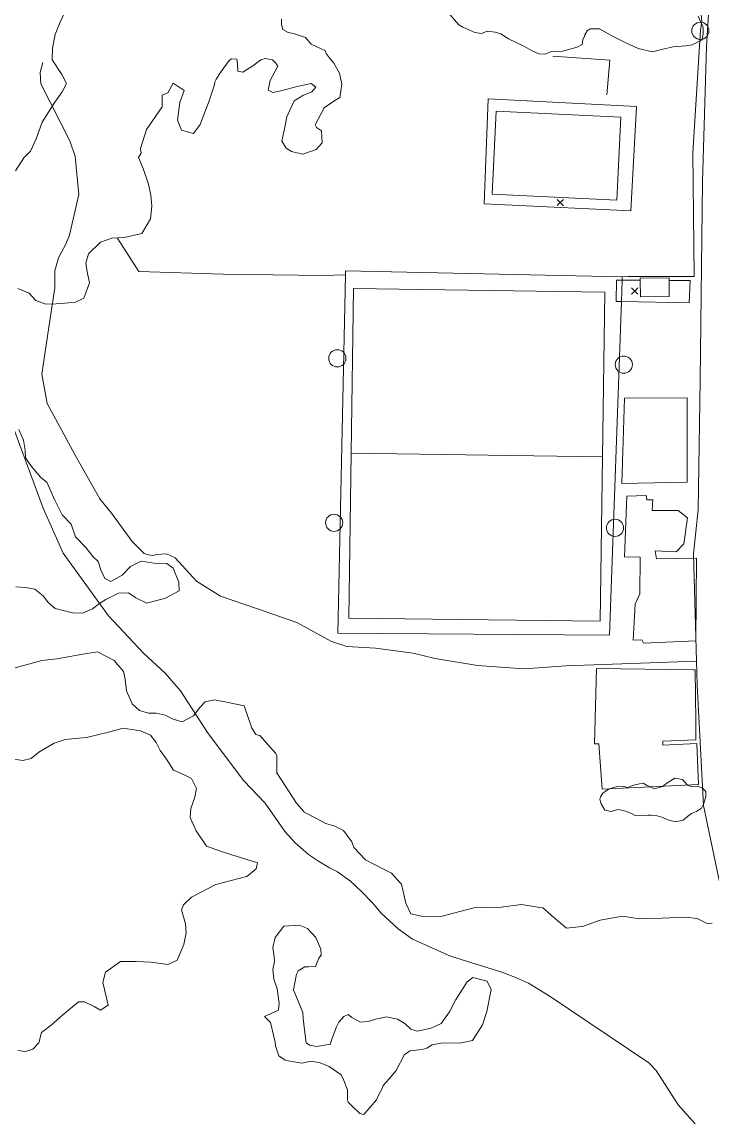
# Model space of a CAD drawing. Header units: metres. Extents: x 4652992 to 4879070, y 2074171 to 2309877.
# Drawn here: x 4654094.4 to 4654156.2, y 2307525.3 to 2307623.4 of the extents above; entities that cross this region are included whole.
import ezdxf

# ---------------------------------------------------------------- set-up
doc = ezdxf.new("R2010")
doc.units = ezdxf.units.M
doc.header["$MEASUREMENT"] = 0
doc.linetypes.add('DGN Style 3', pattern=[92.779933, 66.271381, -26.508552])
doc.layers.get('0').update_dxf_attribs({"color": 4, "lineweight": 0})
for name, color, linetype, lineweight in [('Level 1', 2, 'Continuous', 0), ('Level 18', 5, 'Continuous', 0), ('Level 20', 30, 'DGN Style 3', 0), ('Level 30', 5, 'Continuous', 0), ('Level 31', 38, 'Continuous', 0), ('Level 37', 3, 'Continuous', 0), ('Level 38', 3, 'Continuous', 0), ('Level 40', 1, 'Continuous', 0), ('Level 41', 4, 'Continuous', 0), ('Level 61', 4, 'Continuous', 0), ('Level 62', 4, 'Continuous', 0), ('Level 63', 3, 'Continuous', 0)]:
    doc.layers.add(name, color=color, linetype=linetype, lineweight=lineweight)

# ---------------------------------------------------------------- blocks, each defined once
blk = doc.blocks.new('POSTE')
at = {"color": 0, "linetype": 'ByBlock', "lineweight": -2}
blk.add_circle((0, 0), 0.770001, dxfattribs=at)
blk = doc.blocks.new('COTA')
at = {"color": 0, "linetype": 'ByBlock', "lineweight": -2, "ltscale": 10}
for p, q in [((0, 0), (-1.419522, -1.408457)), ((-1.408457, 1.419522), (0, 0)), ((1.419522, 1.408457), (0, 0)), ((0, 0), (1.408457, -1.419522))]:
    blk.add_line(p, q, dxfattribs=at)

msp = doc.modelspace()

# ---------------------------------------------------------------- linework, layer by layer
at = {"layer": 'Level 1'}
msp.add_polyline3d([(4654154.641909, 2307524.784731, 1369), (4654153.140688, 2307526.470522, 1368.9), (4654151.144717, 2307529.570498, 1368), (4654150.489321, 2307530.242678, 1367.84), (4654141.569277, 2307536.241274, 1367), (4654139.734926, 2307537.366518, 1366.68), (4654138.660708, 2307537.863283, 1366.56), (4654137.420107, 2307538.32831, 1366.52), (4654132.742678, 2307539.797488, 1366), (4654129.319277, 2307541.32709, 1365.9), (4654128.051089, 2307542.230105, 1365.78), (4654126.530092, 2307543.64728, 1365.76), (4654125.746523, 2307544.568484, 1365.7), (4654124.755678, 2307545.57831, 1365.6), (4654123.76813, 2307546.523073, 1365.5), (4654122.61188, 2307547.340517, 1365.44), (4654121.896487, 2307547.703676, 1365.38), (4654120.905092, 2307548.296694, 1365.38), (4654120.00928, 2307548.887087, 1365.38), (4654118.81769, 2307549.935732, 1365.38), (4654117.922488, 2307550.942873, 1365.38), (4654116.141482, 2307553.487673, 1365), (4654114.240481, 2307555.491091, 1364.7905), (4654111.031496, 2307559.730532, 1363.803), (4654108.543886, 2307563.539309, 1363.4905), (4654107.194704, 2307565.132082, 1363.3655), (4654105.267519, 2307566.902895, 1363.2155), (4654102.103518, 2307570.270327, 1363.103), (4654098.058474, 2307575.882876, 1362.578), (4654096.257326, 2307579.9079, 1362.303), (4654093.541506, 2307587.241884, 1361.503)], dxfattribs=at)
at = {"layer": 'Level 18', "color": 30}
msp.add_polyline3d([(4654156.369616, 2307632.793815, 1363.256254), (4654155.67289, 2307621.25058, 1364.67296), (4654155.305145, 2307609.16679, 1366.32941), (4654155.10507, 2307591.379807, 1368.509832), (4654154.932466, 2307579.768557, 1369.766389), (4654154.489895, 2307575.809567, 1370.196073), (4654154.766552, 2307566.205168, 1370.845889), (4654154.828308, 2307564.061262, 1371.040502), (4654155.393298, 2307553.286996, 1371.37239), (4654157.118831, 2307545.019247, 1371.525649), (4654158.774748, 2307538.221189, 1371.697675), (4654159.935728, 2307532.667271, 1371.931158), (4654160.317766, 2307529.199395, 1372.114), (4654160.427638, 2307525.006552, 1372.391293)], dxfattribs=at)
at = {"layer": 'Level 20', "linetype": 'Continuous'}
msp.add_polyline3d([(4654154.766552, 2307566.205168, 1370.946563), (4654143.059141, 2307565.804564, 1370.232251), (4654139.323097, 2307565.527965, 1369.732251), (4654135.163509, 2307565.808023, 1369.132252), (4654131.351616, 2307566.437634, 1369.132252), (4654129.405733, 2307566.911357, 1368.632252), (4654126.012315, 2307567.360336, 1368.332252), (4654123.454943, 2307567.535399, 1368.032252), (4654122.065809, 2307567.975553, 1367.732251), (4654118.977967, 2307569.661063, 1367.532252), (4654115.454383, 2307570.899317, 1367.532252), (4654112.14984, 2307572.044406, 1367.232251), (4654109.987283, 2307573.372017, 1367.032252), (4654108.088535, 2307575.470357, 1367.032252), (4654107.290232, 2307575.820796, 1367.032252), (4654106.398238, 2307575.771101, 1367.032252), (4654106.118888, 2307575.676144, 1367.032252), (4654105.696201, 2307575.718915, 1367.032252), (4654105.300301, 2307575.836182, 1367.032252), (4654104.220975, 2307576.915329, 1366.532252), (4654102.385124, 2307579.473718, 1365.732251), (4654101.322275, 2307580.741288, 1365.132252), (4654099.260885, 2307584.391777, 1364.532252), (4654096.604469, 2307589.278449, 1363.732251), (4654096.147997, 2307591.913443, 1363.232251), (4654096.945025, 2307597.318887, 1362.932251), (4654097.303401, 2307599.627054, 1362.932251), (4654097.312872, 2307601.169469, 1362.932251), (4654097.615657, 2307602.329373, 1362.932251), (4654097.894502, 2307602.828865, 1362.932251), (4654098.290887, 2307603.547094, 1362.932251), (4654098.618293, 2307604.35379, 1362.932251), (4654099.444422, 2307608.007131, 1362.932251), (4654099.133669, 2307611.406324, 1362.932251), (4654098.631951, 2307612.806509, 1362.932251), (4654096.039597, 2307617.893042, 1361.332252), (4654095.978141, 2307618.904796, 1361.332252), (4654096.22863, 2307619.804593, 1361.332252)], dxfattribs=at)
at = {"layer": 'Level 30', "color": 1, "flags": 128}
for points, elevation in [([(4654147.993304, 2307614.929557), (4654147.638282, 2307607.478868), (4654136.464276, 2307608.011305), (4654136.819299, 2307615.461994), (4654147.993304, 2307614.929557)], 1369.332252), ([(4654153.931922, 2307582.23425), (4654148.074187, 2307582.123904), (4654148.323777, 2307589.75357), (4654153.94656, 2307589.785797), (4654153.931922, 2307582.23425)], 1371.332252)]:
    msp.add_lwpolyline(points, dxfattribs=dict(at, elevation=elevation))
at = {"layer": 'Level 30', "color": 1}
for points in [[(4654150.256332, 2307581.031868, 1371.932251), (4654150.332585, 2307580.642276, 1371.932251), (4654150.863967, 2307580.648698, 1371.932251), (4654150.796248, 2307579.707352, 1371.932251), (4654153.135003, 2307579.708303, 1371.932251), (4654153.953508, 2307579.029323, 1372.132252), (4654153.637756, 2307576.721851, 1372.132252), (4654152.963124, 2307576.014015, 1372.132252), (4654151.074887, 2307576.079514, 1372.132252), (4654151.178454, 2307575.366451, 1372.332252), (4654154.775434, 2307575.433908, 1372.532252), (4654154.725466, 2307568.026962, 1372.932251), (4654150.034885, 2307567.819248, 1372.532252), (4654149.880429, 2307568.130745, 1372.532252), (4654149.095206, 2307568.100461, 1372.532252), (4654149.286722, 2307571.324405, 1372.332252), (4654149.69736, 2307572.246473, 1372.332252), (4654149.717333, 2307575.52294, 1371.932251), (4654148.325235, 2307575.55129, 1371.832252), (4654148.534136, 2307580.97019, 1371.832252), (4654150.256332, 2307581.031868, 1371.932251)], [(4654151.757812, 2307559.047628, 1374.122), (4654151.752243, 2307558.694041, 1373.422), (4654154.793526, 2307558.827518, 1373.422), (4654154.952404, 2307555.177269, 1373.3323), (4654146.309395, 2307554.758315, 1373.3323), (4654146.013641, 2307558.801397, 1373.8323), (4654145.630418, 2307558.798169, 1373.8323), (4654145.809666, 2307565.551175, 1373.7285), (4654154.505994, 2307565.433631, 1373.9774), (4654154.664871, 2307565.431483, 1373.982), (4654154.704597, 2307560.870687, 1373.982), (4654154.719425, 2307559.168343, 1373.982), (4654151.757812, 2307559.047628, 1374.122)]]:
    msp.add_polyline3d(points, dxfattribs=at)
at = {"layer": 'Level 31', "elevation": 1370.532252, "flags": 128}
msp.add_lwpolyline([(4654152.330316, 2307598.853016), (4654149.751421, 2307598.827581), (4654149.736739, 2307600.316256), (4654149.734934, 2307600.49919), (4654152.313829, 2307600.524625), (4654152.315985, 2307600.306051), (4654152.330316, 2307598.853016)], dxfattribs=at)
at = {"layer": 'Level 37'}
for points in [[(4654155.129273, 2307622.703394, 1367.832252), (4654155.251671, 2307623.470955, 1366.932251), (4654154.945249, 2307626.837096, 1365.632252), (4654154.869859, 2307627.427099, 1365.632252)], [(4654123.338045, 2307600.795141, 1367.9323), (4654121.258806, 2307600.73178, 1367.9323), (4654112.387446, 2307600.865603, 1367.9323), (4654104.826432, 2307601.113763, 1367.34975), (4654102.882123, 2307604.10929, 1365.949065)]]:
    msp.add_polyline3d(points, dxfattribs=at)
at = {"layer": 'Level 38', "extrusion": (0.0067072637011557, 0.0961126654140286, 0.9953478628904843), "elevation": 254369.705852, "flags": 128}
msp.add_lwpolyline([(-4482207.764548, -2613673.509826), (-4482207.82694, -2613676.62359), (-4482202.698035, -2613676.62359)], dxfattribs=at)
at = {"layer": 'Level 38', "elevation": 1371.6323, "flags": 128}
msp.add_lwpolyline([(4654146.975206, 2307568.52669), (4654148.044933, 2307598.413701), (4654148.113259, 2307600.322679), (4654148.123799, 2307600.617153), (4654123.345466, 2307601.14528), (4654123.338045, 2307600.795141), (4654122.6583, 2307568.725077), (4654146.975206, 2307568.52669)], dxfattribs=at)
at = {"layer": 'Level 38'}
msp.add_polyline3d([(4654148.123799, 2307600.617153, 1370.532252), (4654148.617973, 2307600.658958, 1370.532252), (4654154.56772, 2307600.658192, 1370.532252), (4654154.429094, 2307611.764344, 1369.732251), (4654155.129273, 2307622.703394, 1367.832252)], dxfattribs=at)
at = {"layer": 'Level 40', "color": 3, "elevation": 1374.132252, "flags": 128}
msp.add_lwpolyline([(4654153.952279, 2307555.115047), (4654154.294813, 2307554.981544), (4654154.821252, 2307555.008561), (4654155.274204, 2307554.876822), (4654155.597454, 2307554.545906), (4654155.601665, 2307554.09722), (4654155.424998, 2307553.475288), (4654155.204312, 2307553.042058), (4654154.757132, 2307552.752851), (4654154.336324, 2307552.563789), (4654153.961017, 2307552.309468), (4654153.580039, 2307551.981185), (4654152.886619, 2307551.82795), (4654152.286462, 2307551.979093), (4654151.656464, 2307552.232222), (4654151.253636, 2307552.367023), (4654150.692504, 2307552.407691), (4654150.416726, 2307552.430534), (4654149.284005, 2307552.401556), (4654148.893222, 2307552.591599), (4654148.2318, 2307552.830472), (4654147.738892, 2307552.916678), (4654147.125326, 2307552.757594), (4654146.555112, 2307552.855562), (4654146.246065, 2307553.431325), (4654146.124452, 2307553.821763), (4654146.181674, 2307554.077588), (4654146.381931, 2307554.377175), (4654146.806577, 2307554.688307), (4654147.430389, 2307554.931738), (4654147.720489, 2307554.996017), (4654148.402694, 2307554.94745), (4654148.582343, 2307554.912665), (4654148.893309, 2307555.014365), (4654149.027219, 2307555.077919), (4654149.667161, 2307555.240488), (4654150.001432, 2307555.276246), (4654150.29266, 2307555.093204), (4654151.016679, 2307554.784896), (4654151.731597, 2307554.994647), (4654152.106298, 2307555.298337), (4654152.826051, 2307555.72132), (4654153.520954, 2307555.602225), (4654153.952279, 2307555.115047)], dxfattribs=at)
at = {"layer": 'Level 40', "color": 3}
for points in [[(4654093.7673, 2307610.1047, 1365.5736), (4654094.5316, 2307611.27, 1365.5736), (4654095.1334, 2307611.8645, 1365.5736), (4654095.6157, 2307612.9751, 1365.5736), (4654096.179, 2307614.4697, 1364.6736), (4654097.3064, 2307616.2728, 1364.0736), (4654097.9696, 2307617.1861, 1364.0736), (4654098.3302, 2307617.9388, 1364.0736), (4654097.9356, 2307618.7293, 1364.0736), (4654097.065, 2307620.0493, 1363.4736), (4654097.0982, 2307621.0865, 1363.4736), (4654097.3293, 2307622.3047, 1363.4736), (4654097.7504, 2307623.3759, 1363.4736), (4654098.2141, 2307624.3838, 1363.4736)], [(4654154.923486, 2307623.960437, 1369.132252), (4654155.366146, 2307622.960785, 1369.132252), (4654155.363244, 2307622.396912, 1369.132252), (4654155.267929, 2307621.832842, 1369.132252), (4654154.375385, 2307621.406673, 1369.132252), (4654153.816216, 2307621.295666, 1369.132252), (4654152.668609, 2307621.225674, 1369.132252), (4654151.64301, 2307620.974804, 1369.132252), (4654150.824324, 2307620.773149, 1369.132252), (4654149.534246, 2307621.080944, 1369.132252), (4654148.704523, 2307621.465731, 1369.132252), (4654148.493354, 2307621.541895, 1369.132252), (4654147.178654, 2307622.190661, 1369.132252), (4654146.070514, 2307622.83013, 1369.132252), (4654145.248711, 2307622.827269, 1369.132252), (4654144.964202, 2307622.643828, 1369.132252), (4654144.771828, 2307622.294499, 1369.132252), (4654144.740204, 2307622.152825, 1369.632252), (4654144.579522, 2307621.865953, 1369.632252), (4654144.527338, 2307621.419591, 1370.132252), (4654144.070433, 2307621.175253, 1370.632252), (4654142.754553, 2307620.821204, 1371.132252), (4654141.777684, 2307620.803885, 1371.132252), (4654141.210084, 2307620.562405, 1371.132252), (4654140.640194, 2307620.584615, 1371.132252), (4654139.983253, 2307620.898184, 1371.132252), (4654139.354806, 2307621.242908, 1371.132252), (4654137.932719, 2307621.924561, 1371.132252), (4654137.245921, 2307622.391929, 1371.132252), (4654136.746128, 2307622.527918, 1371.132252), (4654136.027563, 2307622.629913, 1371.132252), (4654135.521908, 2307622.417154, 1371.132252), (4654134.911532, 2307622.489227, 1371.132252), (4654133.85326, 2307622.984259, 1371.132252), (4654133.490469, 2307623.184904, 1371.132252), (4654132.704021, 2307624.095219, 1371.132252)], [(4654117.6013, 2307623.6884, 1365.7323), (4654117.6092, 2307623.2106, 1365.7323), (4654117.7292, 2307622.7633, 1365.7323), (4654118.2063, 2307622.5093, 1365.7323), (4654118.6638, 2307622.418, 1365.7323), (4654119.7509, 2307622.0422, 1365.7323), (4654120.2672, 2307621.4629, 1365.7323), (4654121.5553, 2307620.847, 1367.2323), (4654121.6152, 2307620.6238, 1367.2323), (4654121.7766, 2307620.3803, 1367.2323), (4654121.8573, 2307620.2585, 1367.2323), (4654122.2815, 2307619.7513, 1367.2323), (4654122.7852, 2307618.8585, 1367.2323), (4654123.0039, 2307617.8641, 1367.2323), (4654122.8156, 2307616.6868, 1367.2323), (4654122.3876, 2307616.4025, 1367.2323), (4654121.4094, 2307615.7526, 1367.2323), (4654120.62, 2307614.2198, 1367.2323), (4654120.7306, 2307613.9864, 1367.2323), (4654121.1964, 2307613.6821, 1367.2323), (4654121.2422, 2307612.6165, 1367.2323), (4654120.7011, 2307612.0377, 1367.2323), (4654119.5003, 2307611.5907, 1367.2323), (4654118.4958, 2307611.844, 1367.2323), (4654118.03, 2307612.1484, 1367.2323), (4654117.6265, 2307612.7572, 1367.2323), (4654117.8865, 2307614.026, 1367.2323), (4654118.0737, 2307614.9394, 1367.2323), (4654118.7409, 2307616.391, 1367.2323), (4654119.5253, 2307616.8682, 1367.2323), (4654120.3293, 2307617.1832, 1367.2323), (4654120.6766, 2307617.5892, 1367.2323), (4654120.2719, 2307617.9341, 1367.2323), (4654119.0009, 2307617.6596, 1367.2323), (4654117.6583, 2307617.2938, 1367.2323), (4654116.8348, 2307617.1412, 1367.2323), (4654116.399, 2307617.3339, 1367.2323), (4654116.5758, 2307618.1966, 1367.2323), (4654117.2625, 2307619.4856, 1367.2323), (4654117.0608, 2307619.79, 1367.2323), (4654116.798, 2307620.0537, 1367.2323), (4654116.1384, 2307620.1854, 1367.2323), (4654115.7416, 2307620.0533, 1367.2323), (4654115.0483, 2307619.5051, 1367.2323), (4654114.1416, 2307618.9466, 1367.2323), (4654113.6849, 2307619.0378, 1367.2323), (4654113.6575, 2307619.6771, 1367.2323), (4654113.5885, 2307620.1134, 1367.2323), (4654113.1215, 2307620.1538, 1367.2323), (4654112.9277, 2307619.9812, 1367.2323), (4654112.2018, 2307619.0169, 1367.2323), (4654111.7413, 2307618.3165, 1367.2323), (4654111.6386, 2307618.0729, 1367.2323), (4654111.5866, 2307617.8192, 1367.2323), (4654111.4056, 2307617.1873, 1367.2323), (4654111.1087, 2307616.392, 1367.2641), (4654110.31, 2307614.2521, 1367.3497), (4654109.7295, 2307613.4683, 1367.3497), (4654108.6467, 2307613.7445, 1367.3497), (4654108.2937, 2307614.6546, 1367.3497), (4654108.4974, 2307616.2333, 1367.3497), (4654108.8947, 2307617.2935, 1367.3497), (4654107.8947, 2307617.9729, 1367.3497), (4654107.4177, 2307617.1086, 1367.3497), (4654106.9122, 2307616.8785, 1366.1645), (4654106.9195, 2307615.8308, 1365.2736), (4654105.5114, 2307613.8217, 1366.7736), (4654104.9858, 2307612.106, 1366.7736), (4654105.028, 2307611.6924, 1367.6286), (4654104.8, 2307611.3211, 1367.6736), (4654105.2045, 2307610.3145, 1367.6736), (4654105.6959, 2307608.909, 1367.6736), (4654105.8916, 2307607.9432, 1367.6736), (4654105.973, 2307606.9451, 1367.6736), (4654105.868, 2307605.8196, 1367.6736), (4654105.0767, 2307604.5004, 1367.6736), (4654103.5103, 2307604.1436, 1367.3736), (4654102.4159, 2307604.0838, 1367.3736), (4654101.3759, 2307603.7405, 1367.3736), (4654100.3105, 2307602.6922, 1367.3736), (4654100.0727, 2307601.8474, 1366.7736), (4654100.1943, 2307601.0586, 1366.7736), (4654100.3904, 2307600.0913, 1366.7736), (4654099.9114, 2307598.7089, 1366.7736), (4654099.1418, 2307598.3668, 1366.7736), (4654098.2029, 2307598.2763, 1366.7736), (4654097.4308, 2307598.208, 1366.7736), (4654096.5018, 2307598.1702, 1366.7736), (4654095.5905, 2307598.5115, 1366.7736), (4654095.0105, 2307599.1711, 1366.7736), (4654093.9726, 2307599.5711, 1366.1736)], [(4654094.0765, 2307586.956, 1364.9736), (4654094.493, 2307585.998, 1364.9736), (4654094.6473, 2307585.0909, 1364.9736), (4654094.6844, 2307584.4259, 1364.9736), (4654095.2151, 2307583.6456, 1365.5736), (4654096.0604, 2307582.6599, 1365.5736), (4654096.5767, 2307582.2311, 1365.5736), (4654097.2903, 2307580.6327, 1365.8736), (4654097.9603, 2307579.2984, 1365.8736), (4654098.7482, 2307578.473, 1366.4736), (4654099.1506, 2307577.3412, 1367.0736), (4654100.0717, 2307576.3834, 1367.6736), (4654100.7252, 2307575.547, 1367.6736), (4654101.1874, 2307575.1298, 1367.6736), (4654101.4232, 2307574.3744, 1367.6736), (4654101.7634, 2307573.5989, 1367.6736), (4654102.3077, 2307573.3295, 1367.6736), (4654103.3319, 2307573.9034, 1368.5736), (4654104.0747, 2307574.6859, 1368.5736), (4654105.0283, 2307575.1549, 1368.5736), (4654106.1851, 2307574.985, 1368.5736), (4654107.3272, 2307574.9669, 1369.1736), (4654107.8924, 2307574.5306, 1369.1736), (4654108.4124, 2307573.2863, 1369.1736), (4654108.4293, 2307572.5207, 1369.1736), (4654107.2108, 2307571.8429, 1368.5736), (4654105.5499, 2307571.4127, 1367.9736), (4654104.5563, 2307571.8782, 1367.9736), (4654103.8856, 2307572.3356, 1367.9736), (4654103.0108, 2307572.2871, 1367.9736), (4654101.8796, 2307571.7426, 1367.9736), (4654101.306, 2307571.3726, 1367.3736), (4654100.6738, 2307570.8945, 1367.3736), (4654099.7903, 2307570.5196, 1367.3736), (4654098.8723, 2307570.5338, 1367.3736), (4654097.3427, 2307570.9308, 1367.9736), (4654096.734, 2307571.4308, 1367.9736), (4654096.2595, 2307572.0685, 1367.9736), (4654095.5041, 2307572.6515, 1367.9736), (4654094.6688, 2307572.8135, 1367.9736), (4654093.8134, 2307572.8702, 1367.9736)], [(4654093.755788, 2307565.613077, 1372.626725), (4654096.132079, 2307566.267611, 1371.726726), (4654097.504363, 2307566.415448, 1370.826725), (4654099.622895, 2307566.799089, 1369.926726), (4654101.125135, 2307567.032552, 1369.026726), (4654102.62254, 2307566.265221, 1367.826725), (4654103.461766, 2307565.286821, 1367.826725), (4654103.602552, 2307564.606915, 1367.826725), (4654103.725764, 2307563.549716, 1367.826725), (4654104.228807, 2307562.392942, 1367.526726), (4654104.867835, 2307561.779506, 1367.526726), (4654105.690469, 2307561.565799, 1367.526726), (4654106.3868, 2307561.539774, 1367.526726), (4654107.167274, 2307561.388638, 1367.526726), (4654107.907941, 2307561.027593, 1367.526726)], [(4654107.907941, 2307561.027593, 1367.526726), (4654108.702708, 2307560.791248, 1367.826725), (4654109.715905, 2307561.301952, 1367.826725), (4654110.290883, 2307562.060613, 1367.826725), (4654110.76416, 2307562.567069, 1367.826725), (4654111.587738, 2307562.754826, 1368.726726), (4654112.678047, 2307562.543618, 1368.726713), (4654114.264672, 2307562.195847, 1369.5358), (4654114.944874, 2307560.209567, 1369.5358), (4654115.30682, 2307559.635848, 1369.5358), (4654115.665986, 2307559.56411, 1369.5358), (4654117.091396, 2307557.954516, 1369.5358), (4654117.195994, 2307557.768928, 1369.5358), (4654117.173063, 2307556.127058, 1369.5358), (4654117.188489, 2307556.20238, 1369.5358), (4654118.958754, 2307553.493813, 1370.5358), (4654119.593067, 2307552.737349, 1370.5358), (4654119.638901, 2307552.701578, 1369.2708), (4654120.739399, 2307552.115029, 1368.95), (4654121.575237, 2307551.68378, 1368.95), (4654122.380155, 2307551.423889, 1368.95), (4654123.159088, 2307551.03704, 1368.95), (4654123.909715, 2307550.028128, 1368.95), (4654123.934374, 2307549.953105, 1368.95), (4654124.07243, 2307549.533092, 1368.95), (4654125.13368, 2307548.42906, 1368.95), (4654125.937868, 2307548.004107, 1368.95), (4654126.805484, 2307547.566482, 1368.95), (4654127.464129, 2307547.236677, 1368.95), (4654128.224343, 2307546.374521, 1368.95), (4654128.348182, 2307546.234077, 1368.95), (4654128.510167, 2307545.573941, 1368.95), (4654128.531787, 2307545.471037, 1368.95), (4654128.727552, 2307544.539266, 1368.95), (4654129.192904, 2307543.587203, 1368.95), (4654130.137759, 2307543.365417, 1368.95), (4654131.883427, 2307543.347133, 1368.95), (4654134.824021, 2307544.122553, 1369.72), (4654137.282269, 2307544.180972, 1370.35), (4654139.090351, 2307544.43615, 1371.47), (4654140.750648, 2307544.166636, 1371.7131), (4654141.002774, 2307544.125709, 1371.75), (4654141.214801, 2307543.940397, 1371.75), (4654141.97933, 2307543.272199, 1371.75), (4654143.135287, 2307542.316173, 1372.45), (4654144.511404, 2307542.444768, 1373.22), (4654144.564996, 2307542.463247, 1373.2431), (4654146.137638, 2307543.005509, 1373.92), (4654148.150025, 2307543.383546, 1374.34), (4654149.642992, 2307543.150942, 1374.34), (4654149.865172, 2307543.156319, 1374.4162), (4654151.682834, 2307543.200307, 1375.04), (4654153.790399, 2307543.277789, 1375.81), (4654154.842901, 2307543.157611, 1376.23), (4654155.73392, 2307542.717789, 1376.23), (4654156.167998, 2307542.762, 1376.23)], [(4654093.996117, 2307531.345608, 1380.126725), (4654094.669782, 2307531.26918, 1380.126725), (4654095.341155, 2307531.460148, 1380.126725), (4654095.87656, 2307532.051037, 1380.126725), (4654096.103301, 2307532.968349, 1380.126725), (4654096.966736, 2307533.632531, 1379.526726), (4654098.009186, 2307534.546464, 1378.626725), (4654099.419651, 2307535.713816, 1377.726726), (4654099.951676, 2307535.718368, 1377.726726), (4654100.825059, 2307535.282022, 1377.726726), (4654101.400761, 2307534.956677, 1377.726726), (4654102.07209, 2307535.416561, 1377.726726), (4654101.90176, 2307536.199499, 1377.726726), (4654101.604818, 2307537.435491, 1377.726726), (4654101.832317, 2307538.35599, 1377.726726), (4654103.180962, 2307539.310454, 1377.126725), (4654104.589195, 2307539.307535, 1376.226726), (4654105.90968, 2307539.250161, 1375.626725), (4654107.447825, 2307539.061704, 1374.726726), (4654108.243371, 2307539.447826, 1373.826725), (4654108.856303, 2307540.841823, 1372.926726), (4654109.053512, 2307541.882972, 1372.926726), (4654108.995031, 2307542.703679, 1372.926726), (4654108.641828, 2307543.946084, 1372.326725), (4654108.833946, 2307544.395069, 1372.326725), (4654109.550068, 2307545.066874, 1372.326725), (4654111.729915, 2307546.209711, 1371.726713), (4654114.465304, 2307546.935526, 1373.0358), (4654114.605609, 2307547.009228, 1372.5358), (4654115.342852, 2307547.60794, 1371.5358), (4654115.453943, 2307548.150341, 1371.5358), (4654112.595802, 2307549.039128, 1368.726713), (4654111.639069, 2307549.386987, 1368.726726), (4654110.88006, 2307549.642326, 1368.726726), (4654109.955999, 2307551.015669, 1368.726726), (4654109.427482, 2307552.203965, 1368.726726), (4654109.472484, 2307553.009833, 1368.726726), (4654109.826746, 2307554.027393, 1368.726726), (4654109.975601, 2307554.81315, 1368.726726), (4654109.553254, 2307555.709422, 1368.726726), (4654108.762081, 2307556.079731, 1368.726726), (4654107.918938, 2307556.460107, 1368.726726), (4654107.291517, 2307557.448945, 1368.126725), (4654106.734949, 2307558.20895, 1368.126725), (4654106.386306, 2307558.928726, 1368.126725), (4654105.861827, 2307559.573837, 1368.126725), (4654104.965782, 2307559.96474, 1368.126725), (4654103.417187, 2307560.209399, 1369.326725), (4654102.099823, 2307559.840398, 1370.226726), (4654100.135589, 2307559.382079, 1371.726726), (4654098.82512, 2307559.257221, 1371.726726), (4654098.226513, 2307559.210859, 1371.726726), (4654097.248323, 2307558.859425, 1371.726726), (4654095.862041, 2307558.076716, 1372.626725), (4654095.165413, 2307557.50945, 1372.626725), (4654094.434551, 2307557.326818, 1372.626725), (4654093.649702, 2307557.424654, 1372.626725)], [(4654116.984811, 2307539.333506, 1371.5323), (4654116.827414, 2307538.590313, 1372.87), (4654116.909423, 2307537.74158, 1372.87), (4654117.199954, 2307536.883232, 1372.87), (4654117.398653, 2307535.576349, 1372.87), (4654117.346381, 2307534.975065, 1373.01), (4654116.663501, 2307534.654941, 1373.5), (4654116.092929, 2307534.401927, 1373.92), (4654116.622793, 2307533.862863, 1375.18), (4654117.036474, 2307532.085454, 1375.6), (4654117.073294, 2307531.779004, 1375.6), (4654117.349728, 2307530.859713, 1375.6), (4654117.935169, 2307530.476879, 1375.6), (4654118.190266, 2307530.425914, 1375.6), (4654119.420942, 2307530.215095, 1376.02), (4654120.25115, 2307530.381385, 1376.02), (4654121.054428, 2307530.254115, 1376.02), (4654121.882255, 2307529.922647, 1376.02), (4654122.956938, 2307529.176482, 1376.02), (4654123.184196, 2307528.666048, 1376.02), (4654123.512025, 2307527.83656, 1376.02), (4654123.501552, 2307526.974992, 1376.02), (4654123.560288, 2307526.724679, 1376.0323), (4654123.887138, 2307526.384537, 1376.0323), (4654124.608829, 2307525.710657, 1376.0323), (4654124.989988, 2307525.634503, 1376.0323), (4654126.115234, 2307526.932528, 1376.0323), (4654126.256861, 2307527.301486, 1376.0323), (4654126.680177, 2307528.077613, 1376.0323), (4654126.70621, 2307528.204826, 1376.0323), (4654127.244796, 2307528.810555, 1375.5323), (4654127.859061, 2307529.549058, 1375.5323), (4654128.616563, 2307530.987626, 1375.5323), (4654129.121063, 2307531.324731, 1374.5323), (4654130.204598, 2307531.43991, 1374.5323), (4654130.625589, 2307531.554793, 1374.5323), (4654131.103471, 2307531.845123, 1374.0323), (4654131.887888, 2307532.008399, 1373.5323), (4654133.686887, 2307532.047483, 1373.5323), (4654134.721129, 2307532.239347, 1373.5323), (4654135.607877, 2307533.656091, 1373.5323), (4654135.98326, 2307534.842887, 1373.5323), (4654136.387756, 2307536.8207, 1373.5323), (4654136.008435, 2307537.560523, 1373.5323), (4654134.746992, 2307537.878924, 1373.5323), (4654134.230042, 2307537.509464, 1373.0323), (4654133.183097, 2307535.849011, 1372.5323), (4654132.641899, 2307534.826714, 1372.5323), (4654131.896186, 2307533.778745, 1372.5323), (4654131.012833, 2307533.356733, 1372.5323), (4654129.759672, 2307533.075093, 1372.5323), (4654129.198444, 2307533.253714, 1372.5323), (4654128.638766, 2307533.76452, 1372.5323), (4654127.989141, 2307534.160295, 1372.5323), (4654126.968181, 2307534.364259, 1372.5323), (4654126.060212, 2307534.146661, 1372.5323), (4654125.356741, 2307533.954705, 1372.5323), (4654124.679415, 2307533.890523, 1372.5323), (4654123.902188, 2307534.311793, 1372.5323), (4654123.558558, 2307534.579938, 1372.5323), (4654123.187206, 2307534.388132, 1372.5323), (4654122.750469, 2307533.876889, 1372.5323), (4654122.53131, 2307533.455171, 1372.5323), (4654122.026705, 2307532.118843, 1373.5323), (4654121.987521, 2307531.92742, 1373.5323), (4654120.748974, 2307531.70994, 1373.5323), (4654120.111687, 2307531.83726, 1373.5323), (4654119.819171, 2307532.028536, 1373.5323), (4654119.658874, 2307533.18964, 1373.5323), (4654119.536182, 2307534.210371, 1373.5323), (4654119.513232, 2307534.746262, 1373.5323), (4654119.160181, 2307535.613739, 1373.5323), (4654118.668217, 2307536.774588, 1373.5323), (4654118.955601, 2307538.178156, 1373.5323), (4654119.084637, 2307538.484411, 1373.5323), (4654119.685855, 2307538.829146, 1373.5323), (4654120.017531, 2307538.829292, 1373.5323), (4654120.653827, 2307538.883951, 1372.5323), (4654120.950876, 2307539.614425, 1372.0323), (4654121.156979, 2307539.898145, 1371.5323), (4654121.133952, 2307540.435349, 1371.5323), (4654120.678394, 2307541.458393, 1371.5323), (4654119.914928, 2307542.276635, 1371.5323), (4654119.17449, 2307542.557692, 1371.5323), (4654117.816037, 2307542.473638, 1371.5323), (4654117.020595, 2307541.45679, 1371.5323), (4654116.837236, 2307540.56137, 1371.5323), (4654116.861832, 2307540.356729, 1371.5323), (4654116.935619, 2307539.742798, 1371.5323), (4654116.984811, 2307539.333506, 1371.5323)]]:
    msp.add_polyline3d(points, dxfattribs=at)
at = {"layer": 'Level 41'}
msp.add_line((4654123.846272, 2307584.834552, 1368.101959), (4654146.348359, 2307584.499807, 1368.101959), dxfattribs=at)
at = {"layer": 'Level 41', "elevation": 1368.101959, "flags": 128}
msp.add_lwpolyline([(4654123.62912, 2307570.073941), (4654146.131888, 2307569.785572), (4654146.348359, 2307584.499807), (4654146.565396, 2307599.252585), (4654124.063255, 2307599.583628), (4654123.846272, 2307584.834552), (4654123.62912, 2307570.073941)], dxfattribs=at)
at = {"layer": 'Level 62'}
msp.add_line((4654148.113459, 2307600.322678, 1368.017211), (4654149.736539, 2307600.316257, 1367.967881), dxfattribs=at)
at = {"layer": 'Level 62', "elevation": 1367.132252, "flags": 128}
msp.add_lwpolyline([(4654149.386048, 2307615.880179), (4654148.89491, 2307606.519275), (4654135.758248, 2307607.167172), (4654136.11868, 2307616.554433), (4654149.386048, 2307615.880179)], dxfattribs=at)
at = {"layer": 'Level 62'}
for points in [[(4654148.044733, 2307598.413705, 1368.032252), (4654147.585382, 2307598.423572, 1368.032252), (4654147.618587, 2307600.324636, 1368.032252), (4654148.113059, 2307600.32268, 1368.017223)], [(4654152.316185, 2307600.30605, 1367.889477), (4654154.199047, 2307600.298601, 1367.832252), (4654154.118581, 2307598.283235, 1368.032252), (4654148.045133, 2307598.413696, 1368.032252)]]:
    msp.add_polyline3d(points, dxfattribs=at)

# ---------------------------------------------------------------- block references
at = {"layer": 'Level 61', "zscale": 0.1}
for p in [(4654155.115692, 2307622.650319, 1364.632252), (4654122.604323, 2307593.325495, 1367.832252), (4654148.263654, 2307592.762241, 1368.432251), (4654122.31287, 2307578.59813, 1367.932251), (4654147.473222, 2307578.145197, 1368.432251)]:
    msp.add_blockref('POSTE', p, dxfattribs=at)
at = {"layer": 'Level 63', "xscale": 0.2, "yscale": 0.2, "zscale": 0.1}
for p in [(4654142.572148, 2307607.27569, 1367.132252), (4654149.238798, 2307599.353141, 1367.973932)]:
    msp.add_blockref('COTA', p, dxfattribs=at)

doc.saveas('drawing.dxf')
